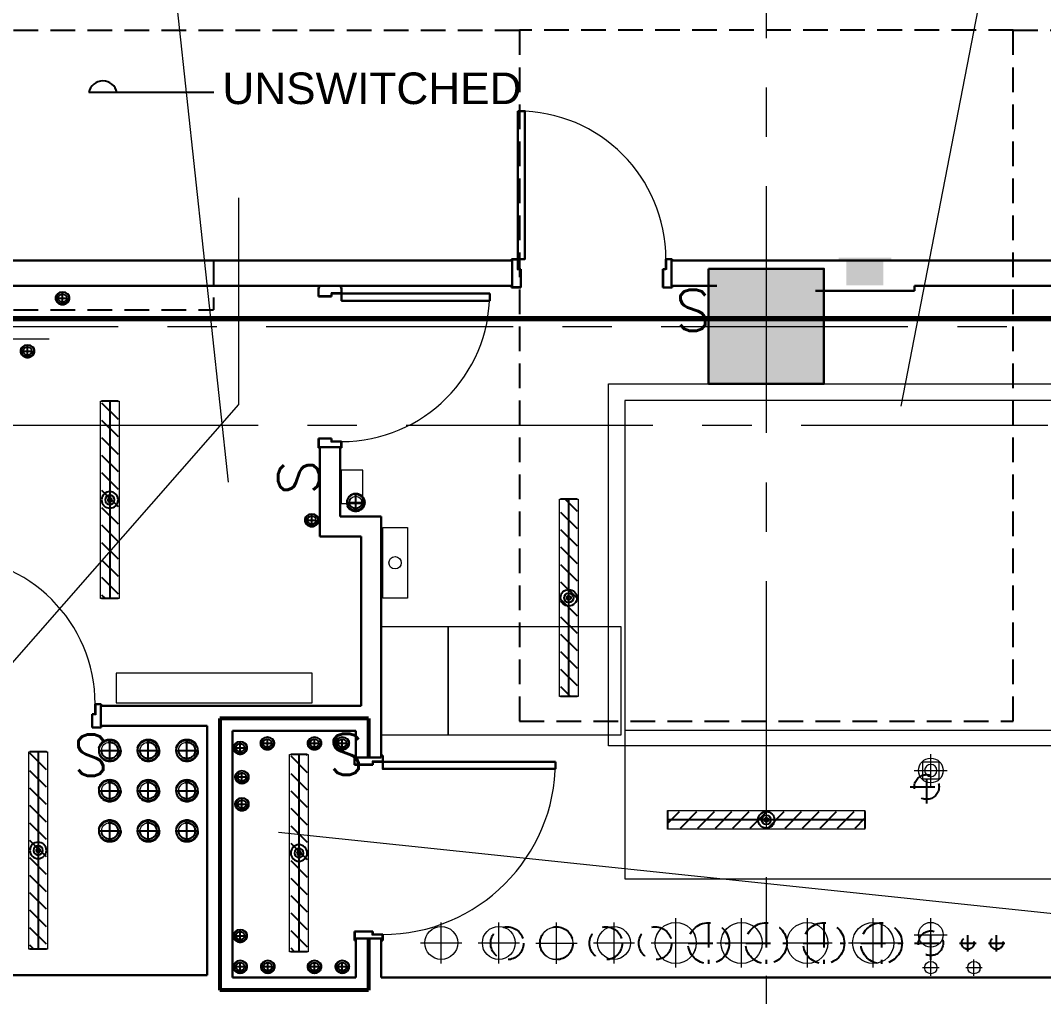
# Model space of a CAD drawing. Header units: inches. Extents: x -26500 to 0, y -3347 to 2257.
# Drawn here: x -21962.3 to -21713.6, y 764.2 to 1001.6 of the extents above; entities that cross this region are included whole.
import ezdxf
from ezdxf.enums import TextEntityAlignment as Align

# ---------------------------------------------------------------- set-up
doc = ezdxf.new("R2010")
doc.units = ezdxf.units.IN
doc.header["$LTSCALE"] = 48
doc.header["$MEASUREMENT"] = 0
doc.linetypes.add('A104$0$CENTER', pattern=[2, 1.25, -0.25, 0.25, -0.25])
doc.linetypes.add('NB - 5th floor_plan$0$HIDDEN2', pattern=[0.1875, 0.125, -0.0625])
for name, color, linetype in [('A104$0$A-ANNO-PATT-1-8', 8, 'Continuous'), ('A104$0$A-AREA-IDEN', 8, 'Continuous'), ('A104$0$A-COLS-COL1-8', 8, 'Continuous'), ('A104$0$A-DOOR', 8, 'Continuous'), ('A104$0$A-DOOR-FRAM', 8, 'Continuous'), ('A104$0$A-EQPM-FEC', 8, 'Continuous'), ('A104$0$A-FLOR-SLEEVE', 8, 'Continuous'), ('A104$0$A-GRID-COLS', 8, 'Continuous'), ('A104$0$A-GRID-GRDP0-15', 8, 'Continuous'), ('A104$0$A-WALL-FULL-INTR', 8, 'Continuous'), ('A104$0$bc104 - A-WALL-FIRE', 8, 'Continuous'), ('A104$0$E-POWER-PNL', 8, 'Continuous'), ('A104$0$E-RISER-SLEEVE', 8, 'Continuous'), ('A104$0$M-CONC-PAD', 8, 'Continuous'), ('A104$0$M-HVAC', 8, 'Continuous'), ('A104$0$M-HVAC-FLDRAIN', 8, 'Continuous'), ('A604$0$A-FLOR-SLEEVE', 8, 'Continuous'), ('A604$0$br604_br604 - E-Lite', 3, 'Continuous'), ('E-FIRE', 234, 'Continuous'), ('E-Lite', 53, 'Continuous'), ('E-Lite-Emer', 13, 'Continuous'), ('E-Lite-Swch @ 96', 53, 'Continuous'), ('E-TEXT', 6, 'Continuous'), ('G-Anno', 6, 'Continuous'), ('NB - 5th floor_plan$0$stcbeams', 1, 'NB - 5th floor_plan$0$HIDDEN2'), ('NB - 5th floor_plan$0$STCCOLS1', 1, 'NB - 5th floor_plan$0$HIDDEN2'), ('NB - 5th floor_plan$0$STDROPS', 1, 'NB - 5th floor_plan$0$HIDDEN2'), ('NB - 5th floor_plan$0$STWETSTACK', 1, 'NB - 5th floor_plan$0$HIDDEN2'), ('XREF', 7, 'Continuous')]:
    doc.layers.add(name, color=color, linetype=linetype)
doc.layers.add('E-Fire-Covr', color=240, linetype='Continuous', lineweight=70, plot=False)
doc.styles.add('M08', font='arial.ttf', dxfattribs={"height": 7.68})
doc.styles.add('MAMEP ANNO', font='arial.ttf', dxfattribs={"height": 0.101562})
doc.styles.get("Standard").update_dxf_attribs({"font": 'simplex.shx'})

# ---------------------------------------------------------------- blocks, each defined once
blk = doc.blocks.new('A104')
at = {"layer": 'A104$0$A-EQPM-FEC', "lineweight": 13, "extrusion": (0, 0, -1)}
blk.add_hatch(color=256, dxfattribs=at).paths.add_polyline_path([(21752.5236, 937.1574), (21752.5236, 943.1574), (21750.6486, 943.1574), (21750.6486, 943.9074), (21763.3986, 943.9074), (21763.3986, 943.1574), (21761.5236, 943.1574), (21761.5236, 937.1574)])
at = {"layer": 'A104$0$A-ANNO-PATT-1-8', "lineweight": 13}
blk.add_solid([(-21795.0238, 913.1574), (-21767.0238, 913.1574), (-21795.0238, 941.1574), (-21767.0238, 941.1574)], dxfattribs=at)
at = {"layer": 'A104$0$A-AREA-IDEN', "lineweight": 0}
blk.add_line((-21716.549, 1071.7143, 0.2066), (-21748.3226, 907.7223, 0.2066), dxfattribs=at)
at = {"layer": 'A104$0$A-AREA-IDEN', "lineweight": 0, "elevation": 0.2066, "flags": 128}
for points in [[(-21916.0803, 1171.4503), (-21942.1991, 1171.4503), (-21911.8125, 889.2677)], [(-21909.3191, 958.3898), (-21909.3191, 908.1726), (-22001.1796, 803.3272)], [(-21438.6568, 759.5893), (-21475.7856, 759.5893), (-21899.5733, 804.0789)]]:
    blk.add_lwpolyline(points, dxfattribs=at)
at = {"layer": 'A104$0$A-COLS-COL1-8', "lineweight": 30}
blk.add_3dface([(-21795.0238, 941.1574), (-21767.0238, 941.1574), (-21767.0238, 913.1574), (-21795.0238, 913.1574)], dxfattribs=at)
at = {"layer": 'A104$0$A-DOOR', "lineweight": 0}
for centre, radius, start, end in [((-21841.4235, 943.5323), 36, 0, 90), ((-21884.2438, 935.1568), 36, 270, 0), ((-21980.1526, 835.2789), 36, 0, 90), ((-21874.2563, 821.2851), 42, 270, 0)]:
    blk.add_arc(centre, radius, start, end, dxfattribs=at)
at = {"layer": 'A104$0$A-DOOR', "lineweight": 30}
for points in [[(-21841.4235, 979.5323), (-21839.6735, 979.5323), (-21839.6735, 943.5323), (-21841.4235, 943.5323)], [(-21848.2438, 935.1568), (-21848.2438, 933.4068), (-21884.2438, 933.4068), (-21884.2438, 935.1568)], [(-21832.2563, 821.2851), (-21832.2563, 819.5351), (-21874.2563, 819.5351), (-21874.2563, 821.2851)]]:
    blk.add_3dface(points, dxfattribs=at)
at = {"layer": 'A104$0$A-DOOR-FRAM', "lineweight": 30}
for p, q in [((-21842.9241, 943.5324), (-21841.4231, 943.5324)), ((-21842.9241, 943.5324), (-21842.9241, 943.1574)), ((-21841.4231, 943.5324), (-21841.4231, 941.1102)), ((-21803.9221, 943.5324), (-21805.4231, 943.5324)), ((-21805.4231, 943.5324), (-21805.4231, 941.1102)), ((-21803.9221, 943.5324), (-21803.9221, 943.1574)), ((-21841.4231, 941.1102), (-21840.6726, 941.1102)), ((-21840.6726, 941.1102), (-21840.6726, 936.6574)), ((-21805.4231, 941.1102), (-21806.1736, 941.1102)), ((-21806.1736, 941.1102), (-21806.1736, 936.6574)), ((-21889.8686, 934.406), (-21889.8686, 936.6574)), ((-21889.8686, 936.6574), (-21889.4936, 936.6574)), ((-21884.2436, 935.1565), (-21886.6659, 935.1565)), ((-21886.6659, 935.1565), (-21886.6659, 934.406)), ((-21884.2436, 936.6574), (-21884.6186, 936.6574)), ((-21884.2436, 936.6574), (-21884.2436, 935.1565)), ((-21842.9241, 936.6574), (-21842.9241, 937.0324)), ((-21840.6726, 936.6574), (-21842.9241, 936.6574)), ((-21806.1736, 936.6574), (-21803.9221, 936.6574)), ((-21803.9221, 936.6574), (-21803.9221, 937.0324)), ((-21886.6659, 934.406), (-21889.8686, 934.406)), ((-21889.8686, 899.907), (-21889.8686, 897.6555)), ((-21886.6659, 899.907), (-21889.8686, 899.907)), ((-21886.6659, 899.1565), (-21886.6659, 899.907)), ((-21884.2436, 899.1565), (-21886.6659, 899.1565)), ((-21884.2436, 897.6555), (-21884.2436, 899.1565)), ((-21889.8686, 897.6555), (-21889.4936, 897.6555)), ((-21884.2436, 897.6555), (-21884.6186, 897.6555)), ((-21942.6513, 835.2791), (-21944.1522, 835.2791)), ((-21944.1522, 835.2791), (-21944.1522, 832.8568)), ((-21942.6513, 835.2791), (-21942.6513, 834.9041)), ((-21944.1522, 832.8568), (-21944.9027, 832.8568)), ((-21944.9027, 832.8568), (-21944.9027, 829.6541)), ((-21944.9027, 829.6541), (-21942.6513, 829.6541)), ((-21942.6513, 829.6541), (-21942.6513, 830.0291)), ((-21881.1311, 820.5342), (-21881.1311, 822.7857)), ((-21881.1311, 822.7857), (-21880.7561, 822.7857)), ((-21874.2561, 821.2847), (-21876.6784, 821.2847)), ((-21876.6784, 821.2847), (-21876.6784, 820.5342)), ((-21874.2561, 822.7857), (-21874.6311, 822.7857)), ((-21874.2561, 822.7857), (-21874.2561, 821.2847)), ((-21876.6784, 820.5342), (-21881.1311, 820.5342)), ((-21881.1311, 780.0352), (-21881.1311, 777.7837)), ((-21876.6784, 780.0352), (-21881.1311, 780.0352)), ((-21876.6784, 779.2847), (-21876.6784, 780.0352)), ((-21874.2561, 779.2847), (-21876.6784, 779.2847)), ((-21874.2561, 777.7837), (-21874.2561, 779.2847)), ((-21881.1311, 777.7837), (-21880.7561, 777.7837)), ((-21874.2561, 777.7837), (-21874.6311, 777.7837))]:
    blk.add_line(p, q, dxfattribs=at)
at = {"layer": 'A104$0$A-DOOR-FRAM', "lineweight": 13}
for p, q in [((-21842.9241, 943.1574), (-21842.774, 943.1574)), ((-21842.774, 943.3823), (-21841.5732, 943.3823)), ((-21842.774, 943.3823), (-21842.774, 943.1574)), ((-21841.5732, 943.3823), (-21841.5732, 940.9601)), ((-21804.0722, 943.3823), (-21805.273, 943.3823)), ((-21805.273, 943.3823), (-21805.273, 940.9601)), ((-21804.0722, 943.3823), (-21804.0722, 943.1574)), ((-21803.9221, 943.1574), (-21804.0722, 943.1574)), ((-21841.5732, 940.9601), (-21840.8227, 940.9601)), ((-21840.8227, 940.9601), (-21840.8227, 936.8075)), ((-21805.273, 940.9601), (-21806.0235, 940.9601)), ((-21806.0235, 940.9601), (-21806.0235, 936.8075)), ((-21889.7185, 934.5561), (-21889.7185, 936.5073)), ((-21889.7185, 936.5073), (-21889.4936, 936.5073)), ((-21889.4936, 936.5073), (-21889.4936, 936.6574)), ((-21884.3937, 935.3066), (-21886.816, 935.3066)), ((-21886.816, 935.3066), (-21886.816, 934.5561)), ((-21884.6186, 936.6574), (-21884.6186, 936.5073)), ((-21884.3937, 936.5073), (-21884.6186, 936.5073)), ((-21884.3937, 936.5073), (-21884.3937, 935.3066)), ((-21842.774, 937.0324), (-21842.9241, 937.0324)), ((-21842.774, 936.8075), (-21842.774, 937.0324)), ((-21840.8227, 936.8075), (-21842.774, 936.8075)), ((-21806.0235, 936.8075), (-21804.0722, 936.8075)), ((-21804.0722, 936.8075), (-21804.0722, 937.0324)), ((-21804.0722, 937.0324), (-21803.9221, 937.0324)), ((-21886.816, 934.5561), (-21889.7185, 934.5561)), ((-21886.816, 899.7569), (-21889.7185, 899.7569)), ((-21889.7185, 899.7569), (-21889.7185, 897.8056)), ((-21889.7185, 897.8056), (-21889.4936, 897.8056)), ((-21889.4936, 897.8056), (-21889.4936, 897.6555)), ((-21886.816, 899.0064), (-21886.816, 899.7569)), ((-21884.3937, 899.0064), (-21886.816, 899.0064)), ((-21884.6186, 897.6555), (-21884.6186, 897.8056)), ((-21884.3937, 897.8056), (-21884.6186, 897.8056)), ((-21884.3937, 897.8056), (-21884.3937, 899.0064)), ((-21942.8014, 835.129), (-21944.0021, 835.129)), ((-21944.0021, 835.129), (-21944.0021, 832.7067)), ((-21942.8014, 835.129), (-21942.8014, 834.9041)), ((-21942.6513, 834.9041), (-21942.8014, 834.9041)), ((-21944.0021, 832.7067), (-21944.7526, 832.7067)), ((-21944.7526, 832.7067), (-21944.7526, 829.8042)), ((-21944.7526, 829.8042), (-21942.8014, 829.8042)), ((-21942.8014, 829.8042), (-21942.8014, 830.0291)), ((-21942.8014, 830.0291), (-21942.6513, 830.0291)), ((-21880.981, 820.6843), (-21880.981, 822.6356)), ((-21880.981, 822.6356), (-21880.7561, 822.6356)), ((-21876.8285, 820.6843), (-21880.981, 820.6843)), ((-21880.7561, 822.6356), (-21880.7561, 822.7857)), ((-21874.4062, 821.4348), (-21876.8285, 821.4348)), ((-21876.8285, 821.4348), (-21876.8285, 820.6843)), ((-21874.6311, 822.7857), (-21874.6311, 822.6356)), ((-21874.4062, 822.6356), (-21874.6311, 822.6356)), ((-21874.4062, 822.6356), (-21874.4062, 821.4348)), ((-21876.8285, 779.8851), (-21880.981, 779.8851)), ((-21880.981, 779.8851), (-21880.981, 777.9338)), ((-21876.8285, 779.1346), (-21876.8285, 779.8851)), ((-21874.4062, 779.1346), (-21876.8285, 779.1346)), ((-21874.4062, 777.9338), (-21874.4062, 779.1346)), ((-21880.981, 777.9338), (-21880.7561, 777.9338)), ((-21880.7561, 777.9338), (-21880.7561, 777.7837)), ((-21874.6311, 777.7837), (-21874.6311, 777.9338)), ((-21874.4062, 777.9338), (-21874.6311, 777.9338))]:
    blk.add_line(p, q, dxfattribs=at)
at = {"layer": 'A104$0$A-EQPM-FEC', "lineweight": 13}
blk.add_line((-21763.3986, 943.1574), (-21750.6486, 943.1574), dxfattribs=at)
at = {"layer": 'A104$0$A-FLOR-SLEEVE', "lineweight": 0}
for p, q in [((-21741.0264, 815.1574, -0.0002), (-21741.0264, 823.1574, -0.0002)), ((-21745.0264, 819.1574, -0.0002), (-21737.0264, 819.1574, -0.0002)), ((-21860.0264, 772.2194), (-21860.0264, 782.2194)), ((-21846.0264, 772.2194), (-21846.0264, 782.2194)), ((-21832.0236, 772.1574), (-21832.0236, 782.1574)), ((-21818.0264, 772.2194), (-21818.0264, 782.2194)), ((-21803.0264, 771.2194), (-21803.0264, 783.2194)), ((-21787.0264, 771.2194), (-21787.0264, 783.2194)), ((-21771.0264, 771.2194), (-21771.0264, 783.2194)), ((-21755.0264, 771.2194), (-21755.0264, 783.2194)), ((-21741.0264, 775.2194), (-21741.0264, 783.2194)), ((-21745.0264, 779.2194), (-21737.0264, 779.2194)), ((-21865.0264, 777.2194), (-21855.0264, 777.2194)), ((-21851.0264, 777.2194), (-21841.0264, 777.2194)), ((-21837.0236, 777.1574), (-21827.0236, 777.1574)), ((-21823.0264, 777.2194), (-21813.0264, 777.2194)), ((-21809.0264, 777.2194), (-21797.0264, 777.2194)), ((-21793.0264, 777.2194), (-21781.0264, 777.2194)), ((-21777.0264, 777.2194), (-21765.0264, 777.2194)), ((-21761.0264, 777.2194), (-21749.0264, 777.2194)), ((-21743.0264, 771.2194), (-21739.0264, 771.2194)), ((-21741.0264, 769.2194), (-21741.0264, 773.2194)), ((-21732.5264, 771.2194), (-21728.5264, 771.2194)), ((-21730.5264, 769.2194), (-21730.5264, 773.2194))]:
    blk.add_line(p, q, dxfattribs=at)
at = {"layer": 'A104$0$A-FLOR-SLEEVE', "lineweight": 13}
for centre, radius in [((-21741.0264, 819.1574, -0.0002), 3), ((-21860.0264, 777.2194), 4), ((-21846.0264, 777.2194), 4), ((-21832.0236, 777.1574), 4), ((-21818.0264, 777.2194), 4), ((-21803.0264, 777.2194), 5), ((-21787.0264, 777.2194), 5), ((-21771.0264, 777.2194), 5), ((-21755.0264, 777.2194), 5), ((-21741.0264, 779.2194), 3), ((-21741.0264, 771.2194), 1.5), ((-21730.5264, 771.2194), 1.5)]:
    blk.add_circle(centre, radius, dxfattribs=at)
at = {"layer": 'A104$0$A-GRID-COLS', "lineweight": 0}
blk.add_line((-21985.4351, 924.1097), (-21955.3059, 924.1097), dxfattribs=at)
at = {"layer": 'A104$0$A-GRID-GRDP0-15', "linetype": 'A104$0$CENTER', "lineweight": 0}
for p, q in [((-21781.0236, 2113.2362), (-21781.0236, -676.9042)), ((-24110.5721, 927.1574), (-20437.5384, 927.1574)), ((-23884.5631, 903.1574), (-20364.9322, 903.1574))]:
    blk.add_line(p, q, dxfattribs=at)
at = {"layer": 'A104$0$A-WALL-FULL-INTR', "lineweight": 30}
for p, q in [((-22001.6486, 943.1574), (-21842.774, 943.1574)), ((-21842.774, 937.0324), (-21842.774, 943.1904)), ((-21804.0722, 943.1574), (-21613.9961, 943.1575)), ((-21804.0722, 937.0324), (-21804.0722, 943.1574)), ((-22001.6486, 937.0324), (-21842.774, 937.0324)), ((-21804.0722, 937.0324), (-21793.0238, 937.0324)), ((-21769.0238, 935.7824), (-21745.0236, 935.7824)), ((-21745.0236, 937.0324), (-21618.8662, 937.0325)), ((-21745.0236, 935.7824), (-21745.0236, 937.0324)), ((-21889.4936, 897.8056), (-21889.4936, 876.0525)), ((-21889.4936, 897.8056), (-21884.6186, 897.8056)), ((-21884.6186, 897.8056), (-21884.6186, 880.9246)), ((-21884.6186, 880.9246), (-21874.6311, 880.9246)), ((-21874.6311, 880.9246), (-21874.6311, 822.2857)), ((-21889.4936, 876.0525), (-21879.5032, 876.0525)), ((-21879.5032, 834.9104), (-21879.5032, 876.0525)), ((-21942.8014, 834.904), (-21879.5032, 834.9104)), ((-21942.8014, 830.0434), (-21942.8014, 834.904)), ((-21942.8014, 830.0434), (-21916.8881, 830.0523)), ((-21916.8879, 769.4071), (-21916.8881, 830.0523)), ((-21910.7629, 777.4652), (-21910.7631, 828.7847)), ((-21910.7629, 828.7847), (-21880.7561, 828.7847)), ((-21880.7561, 828.7847), (-21880.7561, 822.2857)), ((-21874.6309, 822.2857), (-21880.7561, 822.2857)), ((-21910.7629, 777.4657), (-21910.7629, 768.7847)), ((-21880.7561, 778.2837), (-21880.7561, 768.7847)), ((-21874.6309, 778.2837), (-21880.7561, 778.2837)), ((-21874.6309, 778.2837), (-21874.6309, 768.7847)), ((-21916.8879, 769.4071), (-22001.6486, 769.4071)), ((-21880.7561, 768.7847), (-21910.7629, 768.7847)), ((-21650.3559, 768.7847), (-21874.6309, 768.7847))]:
    blk.add_line(p, q, dxfattribs=at)
at = {"layer": 'A104$0$bc104 - A-WALL-FIRE', "lineweight": 53}
for p, q in [((-21913.8254, 831.8461), (-21913.8254, 765.7221)), ((-21877.6936, 831.8461), (-21913.8254, 831.8461)), ((-21877.6936, 831.8461), (-21877.6936, 822.2857)), ((-21877.6935, 778.2837), (-21877.6935, 765.7221)), ((-21877.6935, 765.7221), (-21913.8254, 765.7221))]:
    blk.add_line(p, q, dxfattribs=at)
at = {"layer": 'A104$0$E-POWER-PNL', "lineweight": 13}
blk.add_3dface([(-21939.0163, 835.6048), (-21891.3938, 835.6048), (-21891.3938, 842.86), (-21939.0163, 842.86)], dxfattribs=at)
at = {"layer": 'A104$0$E-RISER-SLEEVE', "lineweight": 0}
for p, q in [((-21952.0697, 932.8459), (-21952.0697, 935.219)), ((-21953.2563, 934.0324), (-21950.8832, 934.0324)), ((-21961.7777, 921.1574), (-21959.4047, 921.1574)), ((-21960.5912, 919.9709), (-21960.5912, 922.3439)), ((-21880.8218, 882.3524), (-21880.8218, 886.3524)), ((-21882.8218, 884.3524), (-21878.8218, 884.3524)), ((-21891.4936, 878.866), (-21891.4936, 881.239)), ((-21892.6802, 880.0525), (-21890.3071, 880.0525)), ((-21940.6018, 821.5354), (-21940.6018, 826.5354)), ((-21931.2238, 821.5354), (-21931.2238, 826.5354)), ((-21921.8459, 821.5354), (-21921.8459, 826.5354)), ((-21908.8789, 823.5112), (-21908.8789, 825.8842)), ((-21903.4803, 825.7941), (-21901.1073, 825.7941)), ((-21902.2938, 824.6076), (-21902.2938, 826.9807)), ((-21892.027, 825.7941), (-21889.654, 825.7941)), ((-21890.8405, 824.6076), (-21890.8405, 826.9807)), ((-21885.2589, 825.7941), (-21882.8858, 825.7941)), ((-21884.0724, 824.6076), (-21884.0724, 826.9807)), ((-21943.1018, 824.0354), (-21938.1018, 824.0354)), ((-21933.7238, 824.0354), (-21928.7238, 824.0354)), ((-21924.3459, 824.0354), (-21919.3459, 824.0354)), ((-21910.0654, 824.6977), (-21907.6924, 824.6977)), ((-21908.4695, 816.4009), (-21908.4695, 818.774)), ((-21940.6018, 811.748), (-21940.6018, 816.748)), ((-21931.2238, 811.748), (-21931.2238, 816.748)), ((-21921.8459, 811.748), (-21921.8459, 816.748)), ((-21909.656, 817.5874), (-21907.2829, 817.5874)), ((-21943.1018, 814.248), (-21938.1018, 814.248)), ((-21933.7238, 814.248), (-21928.7238, 814.248)), ((-21924.3459, 814.248), (-21919.3459, 814.248)), ((-21909.656, 810.9851), (-21907.2829, 810.9851)), ((-21908.4695, 809.7986), (-21908.4695, 812.1717)), ((-21940.6018, 801.9606), (-21940.6018, 806.9606)), ((-21931.2238, 801.9606), (-21931.2238, 806.9606)), ((-21921.8459, 801.9606), (-21921.8459, 806.9606)), ((-21943.1018, 804.4606), (-21938.1018, 804.4606)), ((-21933.7238, 804.4606), (-21928.7238, 804.4606)), ((-21924.3459, 804.4606), (-21919.3459, 804.4606)), ((-21910.0654, 778.9851), (-21907.6924, 778.9851)), ((-21908.8789, 777.7986), (-21908.8789, 780.1717)), ((-21910.0654, 771.4654), (-21907.6924, 771.4654)), ((-21908.8789, 770.2789), (-21908.8789, 772.652)), ((-21903.3646, 771.4654), (-21900.9916, 771.4654)), ((-21902.1781, 770.2789), (-21902.1781, 772.652)), ((-21892.027, 771.4654), (-21889.654, 771.4654)), ((-21890.8405, 770.2789), (-21890.8405, 772.652)), ((-21885.2589, 771.4654), (-21882.8858, 771.4654)), ((-21884.0724, 770.2789), (-21884.0724, 772.652))]:
    blk.add_line(p, q, dxfattribs=at)
for centre, radius in [((-21952.0697, 934.0324), 1.6299), ((-21952.0697, 934.0324), 1.4533), ((-21960.5912, 921.1574), 1.6299), ((-21960.5912, 921.1574), 1.4533), ((-21880.8218, 884.3524), 2.187), ((-21880.8218, 884.3524), 2.0118), ((-21891.4936, 880.0525), 1.6299), ((-21891.4936, 880.0525), 1.4533), ((-21940.6018, 824.0354), 2.685), ((-21940.6018, 824.0354), 2.5217), ((-21931.2238, 824.0354), 2.685), ((-21931.2238, 824.0354), 2.5217), ((-21921.8459, 824.0354), 2.685), ((-21921.8459, 824.0354), 2.5217), ((-21908.8789, 824.6977), 1.6299), ((-21908.8789, 824.6977), 1.4533), ((-21902.2938, 825.7941), 1.6299), ((-21902.2938, 825.7941), 1.4533), ((-21890.8405, 825.7941), 1.6299), ((-21890.8405, 825.7941), 1.4533), ((-21884.0724, 825.7941), 1.6299), ((-21884.0724, 825.7941), 1.4533), ((-21908.4695, 817.5874), 1.6299), ((-21908.4695, 817.5874), 1.4533), ((-21940.6018, 814.248), 2.685), ((-21940.6018, 814.248), 2.5217), ((-21931.2238, 814.248), 2.685), ((-21931.2238, 814.248), 2.5217), ((-21921.8459, 814.248), 2.685), ((-21921.8459, 814.248), 2.5217), ((-21908.4695, 810.9851), 1.6299), ((-21908.4695, 810.9851), 1.4533), ((-21940.6018, 804.4606), 2.685), ((-21940.6018, 804.4606), 2.5217), ((-21931.2238, 804.4606), 2.685), ((-21931.2238, 804.4606), 2.5217), ((-21921.8459, 804.4606), 2.685), ((-21921.8459, 804.4606), 2.5217), ((-21908.8789, 778.9851), 1.6299), ((-21908.8789, 778.9851), 1.4533), ((-21908.8789, 771.4654), 1.6299), ((-21908.8789, 771.4654), 1.4533), ((-21902.1781, 771.4654), 1.6299), ((-21902.1781, 771.4654), 1.4533), ((-21890.8405, 771.4654), 1.6299), ((-21890.8405, 771.4654), 1.4533), ((-21884.0724, 771.4654), 1.6299), ((-21884.0724, 771.4654), 1.4533)]:
    blk.add_circle(centre, radius, dxfattribs=at)
at = {"layer": 'A104$0$E-RISER-SLEEVE', "lineweight": 13}
for centre, radius in [((-21952.0697, 934.0324), 1), ((-21960.5912, 921.1574), 1), ((-21880.8218, 884.3524), 1.5), ((-21891.4936, 880.0525), 1), ((-21940.6018, 824.0354), 2), ((-21931.2238, 824.0354), 2), ((-21921.8459, 824.0354), 2), ((-21908.8789, 824.6977), 1), ((-21902.2938, 825.7941), 1), ((-21890.8405, 825.7941), 1), ((-21884.0724, 825.7941), 1), ((-21908.4695, 817.5874), 1), ((-21940.6018, 814.248), 2), ((-21931.2238, 814.248), 2), ((-21921.8459, 814.248), 2), ((-21908.4695, 810.9851), 1), ((-21940.6018, 804.4606), 2), ((-21931.2238, 804.4606), 2), ((-21921.8459, 804.4606), 2), ((-21908.8789, 778.9851), 1), ((-21908.8789, 771.4654), 1), ((-21902.1781, 771.4654), 1), ((-21890.8405, 771.4654), 1), ((-21884.0724, 771.4654), 1)]:
    blk.add_circle(centre, radius, dxfattribs=at)
at = {"layer": 'A104$0$M-CONC-PAD', "lineweight": 0}
blk.add_3dface([(-21819.3931, 913.1574), (-21620.3931, 913.1574), (-21620.3931, 825.1574), (-21819.3931, 825.1574)], dxfattribs=at)
at = {"layer": 'A104$0$M-HVAC', "lineweight": 0}
for p, q in [((-21815.3931, 828.9976), (-21815.3931, 792.8039)), ((-21815.3931, 792.8039), (-21624.7769, 792.8039))]:
    blk.add_line(p, q, dxfattribs=at)
blk.add_circle((-21871.2571, 869.6643), 1.5, dxfattribs=at)
at = {"layer": 'A104$0$M-HVAC', "lineweight": 13}
blk.add_3dface([(-21624.7769, 909.1574), (-21815.3931, 909.1574), (-21815.3931, 828.9976), (-21624.7769, 828.9976)], dxfattribs=at)
at = {"layer": 'A104$0$M-HVAC', "lineweight": 0}
for points in [[(-21884.3422, 884.0946), (-21879.0922, 884.0946), (-21879.0922, 892.2196), (-21884.3422, 892.2196)], [(-21874.2571, 878.2601), (-21868.2571, 878.2601), (-21868.2571, 861.0685), (-21874.2571, 861.0685)], [(-21874.6311, 854.1597), (-21858.3311, 854.1597), (-21858.3311, 827.7597), (-21874.6311, 827.7597)], [(-21858.3311, 854.1597), (-21816.3311, 854.1597), (-21816.3311, 827.7597), (-21858.3311, 827.7597)]]:
    blk.add_3dface(points, dxfattribs=at)
at = {"layer": 'A104$0$M-HVAC-FLDRAIN', "lineweight": 0, "extrusion": (0, 0, -1)}
blk.add_circle((21741.0264, 819.1574), 1.5, dxfattribs=at)
at = {"layer": 'A104$0$M-HVAC-FLDRAIN', "lineweight": 13}
blk.add_3dface([(-21739.0264, 821.1574), (-21743.0264, 821.1574), (-21743.0264, 817.1574), (-21739.0264, 817.1574)], dxfattribs=at)
blk = doc.blocks.new('NB - 5th floor_plan')
at = {"layer": 'NB - 5th floor_plan$0$stcbeams', "color": 1, "linetype": 'NB - 5th floor_plan$0$HIDDEN2'}
for p, q in [((-22005.7735, 943.2197), (-21915.4185, 943.2198)), ((-21915.4185, 943.2198), (-21915.4185, 931.2198)), ((-21964.0111, 931.2197), (-21915.4185, 931.2198))]:
    blk.add_line(p, q, dxfattribs=at)
at = {"layer": 'NB - 5th floor_plan$0$STCCOLS1', "color": 1, "linetype": 'NB - 5th floor_plan$0$HIDDEN2'}
blk.add_lwpolyline([(-21795.0236, 941.1574), (-21767.0236, 941.1574), (-21767.0236, 913.1574), (-21795.0236, 913.1574)], close=True, dxfattribs=at)
at = {"layer": 'NB - 5th floor_plan$0$STDROPS', "color": 1, "linetype": 'NB - 5th floor_plan$0$HIDDEN2'}
for p, q in [((-21964.0111, 999.1574), (-21841.0236, 999.1574)), ((-21721.0236, 999.1574), (-21481.0236, 999.1574))]:
    blk.add_line(p, q, dxfattribs=at)
blk.add_lwpolyline([(-21841.0236, 831.1574), (-21721.0236, 831.1574), (-21721.0236, 999.1574), (-21841.0236, 999.1574)], close=True, dxfattribs=at)
at = {"layer": 'NB - 5th floor_plan$0$STWETSTACK', "color": 1, "linetype": 'NB - 5th floor_plan$0$HIDDEN2'}
for p, q in [((-21952.0684, 932.8453, -0.0063), (-21952.0684, 935.2184, -0.0063)), ((-21953.2549, 934.0318, -0.0063), (-21950.8818, 934.0318, -0.0063)), ((-21961.7764, 921.1568, -0.0063), (-21959.4033, 921.1568, -0.0063)), ((-21960.5898, 919.9703, -0.0063), (-21960.5898, 922.3433, -0.0063)), ((-21880.8205, 882.3518, -0.0063), (-21880.8205, 886.3518, -0.0063)), ((-21882.8205, 884.3518, -0.0063), (-21878.8205, 884.3518, -0.0063)), ((-21891.4923, 878.8654, -0.0063), (-21891.4923, 881.2384, -0.0063)), ((-21892.6788, 880.0519, -0.0063), (-21890.3057, 880.0519, -0.0063)), ((-21940.6004, 821.5348, -0.0063), (-21940.6004, 826.5348, -0.0063)), ((-21931.2225, 821.5348, -0.0063), (-21931.2225, 826.5348, -0.0063)), ((-21921.8445, 821.5348, -0.0063), (-21921.8445, 826.5348, -0.0063)), ((-21908.8776, 823.5106, -0.0063), (-21908.8776, 825.8836, -0.0063)), ((-21903.4789, 825.7935, -0.0063), (-21901.1059, 825.7935, -0.0063)), ((-21902.2924, 824.607, -0.0063), (-21902.2924, 826.9801, -0.0063)), ((-21892.0257, 825.7935, -0.0063), (-21889.6526, 825.7935, -0.0063)), ((-21890.8392, 824.607, -0.0063), (-21890.8392, 826.9801, -0.0063)), ((-21885.2575, 825.7935, -0.0063), (-21882.8845, 825.7935, -0.0063)), ((-21884.071, 824.607, -0.0063), (-21884.071, 826.9801, -0.0063)), ((-21943.1004, 824.0348, -0.0063), (-21938.1004, 824.0348, -0.0063)), ((-21933.7225, 824.0348, -0.0063), (-21928.7225, 824.0348, -0.0063)), ((-21924.3445, 824.0348, -0.0063), (-21919.3445, 824.0348, -0.0063)), ((-21910.0641, 824.6971, -0.0063), (-21907.691, 824.6971, -0.0063)), ((-21908.4681, 816.4003, -0.0063), (-21908.4681, 818.7734, -0.0063)), ((-21742.0223, 811.1568, -0.0063), (-21742.0223, 819.1568, -0.0063)), ((-21940.6004, 811.7474, -0.0063), (-21940.6004, 816.7474, -0.0063)), ((-21931.2225, 811.7474, -0.0063), (-21931.2225, 816.7474, -0.0063)), ((-21921.8445, 811.7474, -0.0063), (-21921.8445, 816.7474, -0.0063)), ((-21909.6546, 817.5868, -0.0063), (-21907.2816, 817.5868, -0.0063)), ((-21943.1004, 814.2474, -0.0063), (-21938.1004, 814.2474, -0.0063)), ((-21933.7225, 814.2474, -0.0063), (-21928.7225, 814.2474, -0.0063)), ((-21924.3445, 814.2474, -0.0063), (-21919.3445, 814.2474, -0.0063)), ((-21746.0223, 815.1568, -0.0063), (-21738.0223, 815.1568, -0.0063)), ((-21909.6546, 810.9845, -0.0063), (-21907.2816, 810.9845, -0.0063)), ((-21908.4681, 809.798, -0.0063), (-21908.4681, 812.1711, -0.0063)), ((-21940.6004, 801.96, -0.0063), (-21940.6004, 806.96, -0.0063)), ((-21931.2225, 801.96, -0.0063), (-21931.2225, 806.96, -0.0063)), ((-21921.8445, 801.96, -0.0063), (-21921.8445, 806.96, -0.0063)), ((-21943.1004, 804.46, -0.0063), (-21938.1004, 804.46, -0.0063)), ((-21933.7225, 804.46, -0.0063), (-21928.7225, 804.46, -0.0063)), ((-21924.3445, 804.46, -0.0063), (-21919.3445, 804.46, -0.0063)), ((-21795.0223, 782.1568, -0.0063), (-21795.0223, 772.1568, -0.0063)), ((-21781.0223, 782.1568, -0.0063), (-21781.0223, 772.1568, -0.0063)), ((-21767.0223, 782.1568, -0.0063), (-21767.0223, 772.1568, -0.0063)), ((-21753.0223, 782.1568, -0.0063), (-21753.0223, 772.1568, -0.0063)), ((-21741.0223, 773.1568, -0.0063), (-21741.0223, 781.1568, -0.0063)), ((-21910.0641, 778.9845, -0.0063), (-21907.691, 778.9845, -0.0063)), ((-21908.8776, 777.798, -0.0063), (-21908.8776, 780.1711, -0.0063)), ((-21732.0223, 775.1568, -0.0063), (-21732.0223, 779.1568, -0.0063)), ((-21725.0223, 775.1568, -0.0063), (-21725.0223, 779.1568, -0.0063)), ((-21800.0223, 777.1568, -0.0063), (-21790.0223, 777.1568, -0.0063)), ((-21786.0223, 777.1568, -0.0063), (-21776.0223, 777.1568, -0.0063)), ((-21772.0223, 777.1568, -0.0063), (-21762.0223, 777.1568, -0.0063)), ((-21758.0223, 777.1568, -0.0063), (-21748.0223, 777.1568, -0.0063)), ((-21745.0223, 777.1568, -0.0063), (-21737.0223, 777.1568, -0.0063)), ((-21734.0223, 777.1568, -0.0063), (-21730.0223, 777.1568, -0.0063)), ((-21727.0223, 777.1568, -0.0063), (-21723.0223, 777.1568, -0.0063)), ((-21910.0641, 771.4648, -0.0063), (-21907.691, 771.4648, -0.0063)), ((-21908.8776, 770.2783, -0.0063), (-21908.8776, 772.6514, -0.0063)), ((-21903.3633, 771.4648, -0.0063), (-21900.9902, 771.4648, -0.0063)), ((-21902.1768, 770.2783, -0.0063), (-21902.1768, 772.6514, -0.0063)), ((-21892.0257, 771.4648, -0.0063), (-21889.6526, 771.4648, -0.0063)), ((-21890.8392, 770.2783, -0.0063), (-21890.8392, 772.6514, -0.0063)), ((-21885.2575, 771.4648, -0.0063), (-21882.8845, 771.4648, -0.0063)), ((-21884.071, 770.2783, -0.0063), (-21884.071, 772.6514, -0.0063))]:
    blk.add_line(p, q, dxfattribs=at)
for centre, radius in [((-21952.0684, 934.0318, -0.0063), 1.6299), ((-21952.0684, 934.0318, -0.0063), 1.4533), ((-21952.0684, 934.0318, -0.0063), 1), ((-21960.5898, 921.1568, -0.0063), 1.6299), ((-21960.5898, 921.1568, -0.0063), 1.4533), ((-21960.5898, 921.1568, -0.0063), 1), ((-21880.8205, 884.3518, -0.0063), 2.187), ((-21880.8205, 884.3518, -0.0063), 2.0118), ((-21880.8205, 884.3518, -0.0063), 1.5), ((-21891.4923, 880.0519, -0.0063), 1.6299), ((-21891.4923, 880.0519, -0.0063), 1.4533), ((-21891.4923, 880.0519, -0.0063), 1), ((-21940.6004, 824.0348, -0.0063), 2.685), ((-21940.6004, 824.0348, -0.0063), 2.5217), ((-21940.6004, 824.0348, -0.0063), 2), ((-21931.2225, 824.0348, -0.0063), 2.685), ((-21931.2225, 824.0348, -0.0063), 2.5217), ((-21931.2225, 824.0348, -0.0063), 2), ((-21921.8445, 824.0348, -0.0063), 2.685), ((-21921.8445, 824.0348, -0.0063), 2.5217), ((-21921.8445, 824.0348, -0.0063), 2), ((-21908.8776, 824.6971, -0.0063), 1.6299), ((-21908.8776, 824.6971, -0.0063), 1.4533), ((-21908.8776, 824.6971, -0.0063), 1), ((-21902.2924, 825.7935, -0.0063), 1.6299), ((-21902.2924, 825.7935, -0.0063), 1.4533), ((-21902.2924, 825.7935, -0.0063), 1), ((-21890.8392, 825.7935, -0.0063), 1.6299), ((-21890.8392, 825.7935, -0.0063), 1.4533), ((-21890.8392, 825.7935, -0.0063), 1), ((-21884.071, 825.7935, -0.0063), 1.6299), ((-21884.071, 825.7935, -0.0063), 1.4533), ((-21884.071, 825.7935, -0.0063), 1), ((-21908.4681, 817.5868, -0.0063), 1.6299), ((-21908.4681, 817.5868, -0.0063), 1.4533), ((-21908.4681, 817.5868, -0.0063), 1), ((-21940.6004, 814.2474, -0.0063), 2.685), ((-21940.6004, 814.2474, -0.0063), 2.5217), ((-21940.6004, 814.2474, -0.0063), 2), ((-21931.2225, 814.2474, -0.0063), 2.685), ((-21931.2225, 814.2474, -0.0063), 2.5217), ((-21931.2225, 814.2474, -0.0063), 2), ((-21921.8445, 814.2474, -0.0063), 2.685), ((-21921.8445, 814.2474, -0.0063), 2.5217), ((-21921.8445, 814.2474, -0.0063), 2), ((-21742.0223, 815.1568, -0.0063), 3), ((-21908.4681, 810.9845, -0.0063), 1.6299), ((-21908.4681, 810.9845, -0.0063), 1.4533), ((-21908.4681, 810.9845, -0.0063), 1), ((-21940.6004, 804.46, -0.0063), 2.685), ((-21940.6004, 804.46, -0.0063), 2.5217), ((-21940.6004, 804.46, -0.0063), 2), ((-21931.2225, 804.46, -0.0063), 2.685), ((-21931.2225, 804.46, -0.0063), 2.5217), ((-21931.2225, 804.46, -0.0063), 2), ((-21921.8445, 804.46, -0.0063), 2.685), ((-21921.8445, 804.46, -0.0063), 2.5217), ((-21921.8445, 804.46, -0.0063), 2), ((-21844.0223, 777.1568, -0.0063), 4), ((-21832.0223, 777.1568, -0.0063), 4), ((-21820.0223, 777.1568, -0.0063), 4), ((-21808.0223, 777.1568, -0.0063), 4), ((-21795.0223, 777.1568, -0.0063), 5), ((-21781.0223, 777.1568, -0.0063), 5), ((-21767.0223, 777.1568, -0.0063), 5), ((-21753.0223, 777.1568, -0.0063), 5), ((-21908.8776, 778.9845, -0.0063), 1.6299), ((-21908.8776, 778.9845, -0.0063), 1.4533), ((-21908.8776, 778.9845, -0.0063), 1), ((-21741.0223, 777.1568, -0.0063), 3), ((-21732.0223, 777.1568, -0.0063), 1.5), ((-21725.0223, 777.1568, -0.0063), 1.5), ((-21908.8776, 771.4648, -0.0063), 1.6299), ((-21908.8776, 771.4648, -0.0063), 1.4533), ((-21908.8776, 771.4648, -0.0063), 1), ((-21902.1768, 771.4648, -0.0063), 1.6299), ((-21902.1768, 771.4648, -0.0063), 1.4533), ((-21902.1768, 771.4648, -0.0063), 1), ((-21890.8392, 771.4648, -0.0063), 1.6299), ((-21890.8392, 771.4648, -0.0063), 1.4533), ((-21890.8392, 771.4648, -0.0063), 1), ((-21884.071, 771.4648, -0.0063), 1.6299), ((-21884.071, 771.4648, -0.0063), 1.4533), ((-21884.071, 771.4648, -0.0063), 1)]:
    blk.add_circle(centre, radius, dxfattribs=at)
blk = doc.blocks.new('A604')
at = {"layer": 'A604$0$A-FLOR-SLEEVE', "lineweight": 0}
for p, q in [((-21741.03, 815.16, 0), (-21741.03, 823.16, 0)), ((-21745.03, 819.16, 0), (-21737.03, 819.16, 0)), ((-21860.03, 772.22), (-21860.03, 782.22)), ((-21846.03, 772.22), (-21846.03, 782.22)), ((-21832.02, 772.16), (-21832.02, 782.16)), ((-21818.03, 772.22), (-21818.03, 782.22)), ((-21803.03, 771.22), (-21803.03, 783.22)), ((-21787.03, 771.22), (-21787.03, 783.22)), ((-21771.03, 771.22), (-21771.03, 783.22)), ((-21755.03, 771.22), (-21755.03, 783.22)), ((-21741.03, 775.22), (-21741.03, 783.22)), ((-21745.03, 779.22), (-21737.03, 779.22)), ((-21865.03, 777.22), (-21855.03, 777.22)), ((-21851.03, 777.22), (-21841.03, 777.22)), ((-21837.02, 777.16), (-21827.02, 777.16)), ((-21823.03, 777.22), (-21813.03, 777.22)), ((-21809.03, 777.22), (-21797.03, 777.22)), ((-21793.03, 777.22), (-21781.03, 777.22)), ((-21777.03, 777.22), (-21765.03, 777.22)), ((-21761.03, 777.22), (-21749.03, 777.22)), ((-21743.03, 771.22), (-21739.03, 771.22)), ((-21741.03, 769.22), (-21741.03, 773.22)), ((-21732.53, 771.22), (-21728.53, 771.22)), ((-21730.53, 769.22), (-21730.53, 773.22))]:
    blk.add_line(p, q, dxfattribs=at)
at = {"layer": 'A604$0$A-FLOR-SLEEVE', "lineweight": 13}
for centre, radius in [((-21741.03, 819.16, 0), 3), ((-21860.03, 777.22), 4), ((-21846.03, 777.22), 4), ((-21832.02, 777.16), 4), ((-21818.03, 777.22), 4), ((-21803.03, 777.22), 5), ((-21787.03, 777.22), 5), ((-21771.03, 777.22), 5), ((-21755.03, 777.22), 5), ((-21741.03, 779.22), 3), ((-21741.03, 771.22), 1.5), ((-21730.53, 771.22), 1.5)]:
    blk.add_circle(centre, radius, dxfattribs=at)
at = {"layer": 'A604$0$br604_br604 - E-Lite', "lineweight": 13}
for points in [[(-21942.83, 860.97), (-21942.83, 908.97), (-21938.33, 908.97), (-21938.33, 860.97)], [(-21826.77, 885.16), (-21826.77, 837.16), (-21831.27, 837.16), (-21831.27, 885.16)], [(-21960.26, 775.73), (-21960.26, 823.73), (-21955.76, 823.73), (-21955.76, 775.73)], [(-21892.37, 823.09), (-21892.37, 775.09), (-21896.87, 775.09), (-21896.87, 823.09)], [(-21805.02, 809.41), (-21757.02, 809.41), (-21757.02, 804.91), (-21805.02, 804.91)]]:
    blk.add_3dface(points, dxfattribs=at)
blk = doc.blocks.new('LTG-Switch-Anno')
at = {"color": 0, "linetype": 'ByBlock'}
blk.add_text('S', height=0.1042, dxfattribs=at).set_placement((0, -0.1094), align=Align.CENTER)
at = {"color": 6, "style": 'MAMEP ANNO'}
blk.add_attdef('SUB', (0.0521, -0.125), '', height=0.0729, dxfattribs=at)
blk = doc.blocks.new('LFIND4')
for p, q in [((-24, 2), (-24, -2)), ((24, 0), (-24, 0)), ((24, 2), (24, -2))]:
    blk.add_line(p, q)
for radius in [2, 1.12, 0.5]:
    blk.add_circle((0, 0), radius)
blk = doc.blocks.new('*U149')
at = {"layer": 'E-Fire-Covr'}
blk.add_lwpolyline([(10.15, 322), (318, 322), (318, -314), (-318, -314), (-318, 322), (-9.51, 322)], dxfattribs=at)

msp = doc.modelspace()

# ---------------------------------------------------------------- hatches: boundary and pattern name
at = {"layer": 'E-Lite-Emer'}
h = msp.add_hatch(dxfattribs=at)
h.set_pattern_fill('ANSI31', color=256, scale=24, angle=270, style=0)
h.set_pattern_definition([(315, (-24719.4432, -1210.552), (2.1213203, 2.1213203), [])])
h.paths.add_polyline_path([(-21938.57, 908.97), (-21938.57, 860.97), (-21942.57, 860.97), (-21942.57, 908.97)])
h = msp.add_hatch(dxfattribs=at)
h.set_pattern_fill('ANSI31', color=256, scale=24, angle=90, style=0)
h.set_pattern_definition([(135, (-19107.2736, 2956.6824), (-2.1213203, -2.1213203), [])])
h.paths.add_polyline_path([(-21827.02, 837.16), (-21827.02, 885.16), (-21831.02, 885.16), (-21831.02, 837.16)])
h = msp.add_hatch(dxfattribs=at)
h.set_pattern_fill('ANSI31', color=256, scale=24, angle=270, style=0)
h.set_pattern_definition([(315, (-24736.881, -1295.7953), (2.1213203, 2.1213203), [])])
h.paths.add_polyline_path([(-21956.01, 823.73), (-21956.01, 775.73), (-21960.01, 775.73), (-21960.01, 823.73)])
h = msp.add_hatch(dxfattribs=at)
h.set_pattern_fill('ANSI31', color=256, scale=24, angle=270, style=0)
h.set_pattern_definition([(315, (-24673.4834, -1296.4394), (2.1213203, 2.1213203), [])])
h.paths.add_polyline_path([(-21892.61, 823.09), (-21892.61, 775.09), (-21896.61, 775.09), (-21896.61, 823.09)])
h = msp.add_hatch(dxfattribs=at)
h.set_pattern_fill('ANSI31', color=256, scale=24, angle=180, style=0)
h.set_pattern_definition([(225, (-23876.5486, 3528.9074), (2.1213203, -2.1213203), [])])
h.paths.add_polyline_path([(-21757.02, 809.16), (-21805.02, 809.16), (-21805.02, 805.16), (-21757.02, 805.16)])

# ---------------------------------------------------------------- linework, layer by layer
at = {"layer": 'G-Anno'}
msp.add_line((-21915.34, 984.05), (-21945.68, 984.05), dxfattribs=at)
msp.add_arc((-21942.27, 983.38), 3.48, 11.1197, 168.8803, dxfattribs=at)

# ---------------------------------------------------------------- block references
at = {"layer": 'E-FIRE'}
msp.add_blockref('*U149', (-22009.24, 1243.01), dxfattribs=at)
at = {"layer": 'E-Lite', "xscale": -1, "rotation": 270}
for p in [(-21940.57, 884.97), (-21958.01, 799.73), (-21894.61, 799.09)]:
    msp.add_blockref('LFIND4', p, dxfattribs=at)
at = {"layer": 'E-Lite', "rotation": 269.9999999999999}
msp.add_blockref('LFIND4', (-21829.02, 861.16), dxfattribs=at)
at = {"layer": 'E-Lite'}
msp.add_blockref('LFIND4', (-21781.02, 807.16), dxfattribs=at)
at = {"layer": 'E-Lite-Swch @ 96', "xscale": 96, "yscale": 96, "zscale": 96}
for p in [(-21798.86, 936.58), (-21883.12, 828.61)]:
    msp.add_blockref('LTG-Switch-Anno', p, dxfattribs=at)
for p, rotation in [((-21900.19, 890.4), 90), ((-21945.18, 817.38), 180)]:
    msp.add_blockref('LTG-Switch-Anno', p, dxfattribs=dict(at, rotation=rotation))
at = {"layer": 'XREF'}
for name in ['A104', 'NB - 5th floor_plan', 'A604']:
    msp.add_blockref(name, (0, 0), dxfattribs=at)

# ---------------------------------------------------------------- texts
at = {"layer": 'E-TEXT', "style": 'M08'}
msp.add_text('UNSWITCHED', height=7.68, dxfattribs=at).set_placement((-21913.22, 981.22))

doc.saveas('drawing.dxf')
